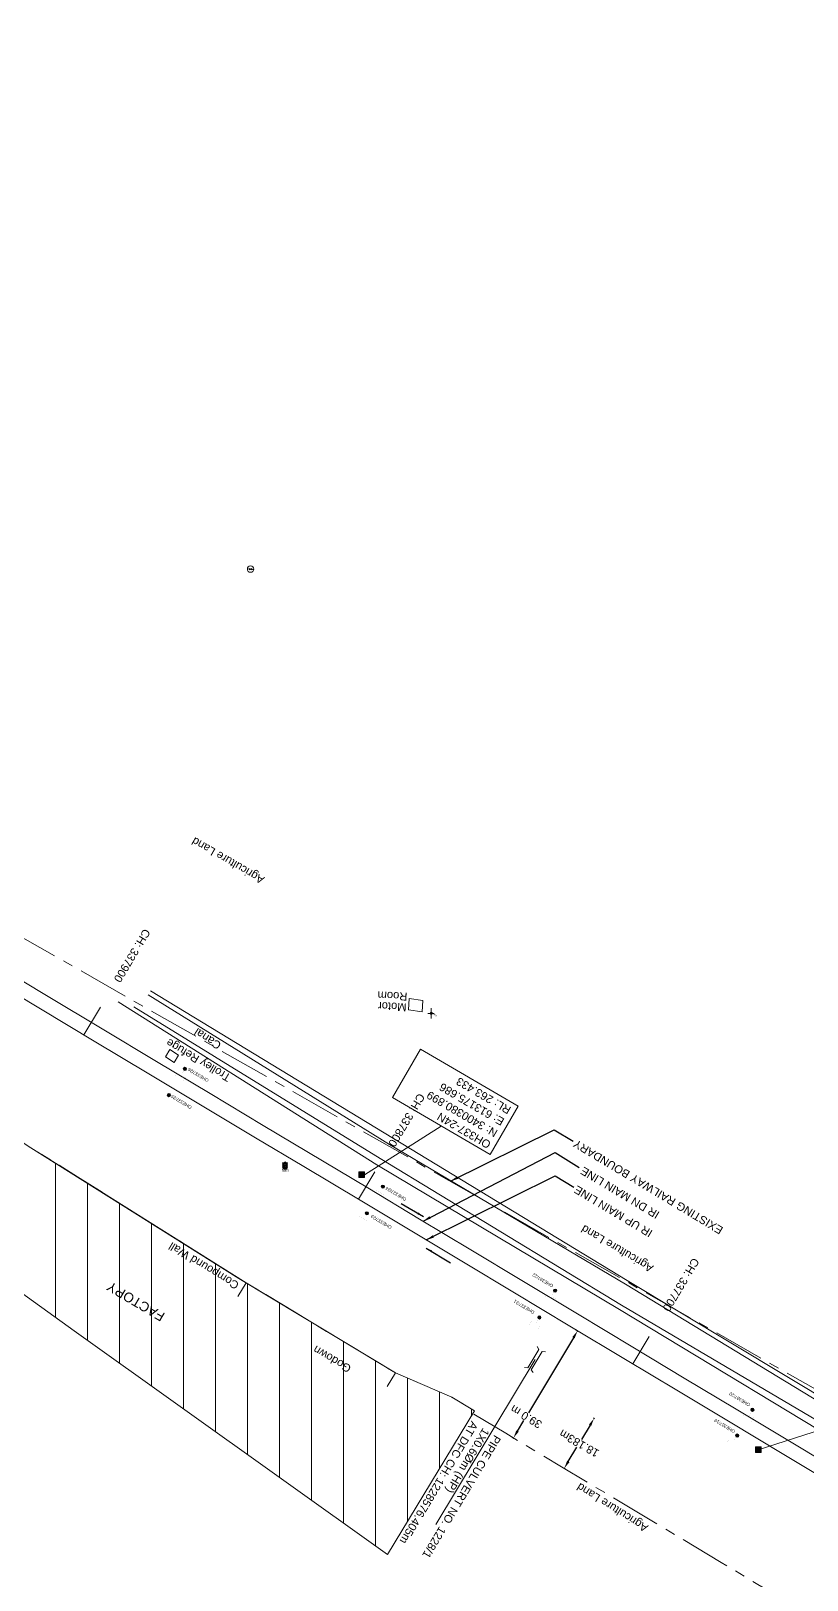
# Model space of a CAD drawing. Header units: metres. Extents: x 610236 to 616721, y 3398253 to 3402120.
# Drawn here: x 613072.3 to 613314.9, y 3400254.3 to 3400738.2 of the extents above; entities that cross this region are included whole.
import ezdxf
from ezdxf.enums import TextEntityAlignment as Align

# ---------------------------------------------------------------- set-up
doc = ezdxf.new("R2010")
doc.units = ezdxf.units.M
doc.header["$MEASUREMENT"] = 0
doc.linetypes.add('CENTER', pattern=[50.8, 31.75, -6.35, 6.35, -6.35])
doc.layers.get('Defpoints').update_dxf_attribs({"lineweight": 0})
for name, color, linetype, lineweight in [('Bench_Mark', 7, 'Continuous', 0), ('Bore', 7, 'Continuous', 0), ('Bounary Dim', 10, 'Continuous', 13), ('CANAL BOTTOM', 5, 'Continuous', 0), ('Canal Center', 5, 'Continuous', 0), ('CANAL TOP', 5, 'Continuous', 0), ('Commercial Building Pucca', 251, 'Continuous', 0), ('Commercial Building Semipucca', 251, 'Continuous', 0), ('Compound Wall', 251, 'Continuous', 0), ('DFCC BOUNDARY', 6, 'CENTER', 0), ('Electric Pole', 251, 'Continuous', 0), ('EXISTING BRIDGE DETAILS', 7, 'Continuous', 0), ('Existing Chainage', 7, 'Continuous', 0), ('Existing IR Track', 143, 'Continuous', 0), ('Existing Railway Boundary', 7, 'CENTER', 0), ('FACTORY', 7, 'Continuous', 0), ('flow direction', 7, 'Continuous', 0), ('GPS', 251, 'Continuous', 0), ('OHE MAST', 8, 'Continuous', 0), ('OHE MAST TEXT', 8, 'Continuous', 0), ('Side Details', 251, 'Continuous', 0), ('Sign Board', 251, 'Continuous', 0), ('Text', 251, 'Continuous', 0), ('Text1', 251, 'Continuous', 0), ('TOPOSTYLEREMARK', 251, 'Continuous', 0), ('Trolley Stand', 7, 'Continuous', 0)]:
    doc.layers.add(name, color=color, linetype=linetype, lineweight=lineweight)
doc.styles.get("Standard").update_dxf_attribs({"font": 'arial.ttf'})
doc.styles.add('street name', font='tahoma.ttf', dxfattribs={"height": 2})
doc.styles.add('Style-Arial', font='arial.ttf')
doc.styles.add('Text', font='arial.ttf', dxfattribs={"height": 2})
doc.dimstyles.new('DIM', dxfattribs={"dimtxt": 2.5, "dimasz": 2.5, "dimexe": 0.18, "dimexo": 0.0625, "dimgap": 0.09, "dimtad": 0, "dimtih": 1, "dimtoh": 1, "dimdec": 3, "dimzin": 0, "dimdsep": 46, "dimtxsty": 'Standard', "dimcen": 0.09, "dimadec": 0, "dimazin": 0, "dimtfac": 1, "dimtdec": 3, "dimtofl": 0, "dimtmove": 0, "dimatfit": 3, "dimfxl": 1, "dimtolj": 1, "dimtzin": 0, "dimarcsym": 0})
doc.dimstyles.new('ISO-25', dxfattribs={"dimtxt": 2.5, "dimasz": 2.5, "dimexe": 1.25, "dimexo": 0.625, "dimtad": 1, "dimtxsty": 'Standard', "dimcen": 2.5, "dimadec": 0, "dimazin": 0, "dimtfac": 1, "dimtmove": 0, "dimatfit": 3, "dimfxl": 1, "dimarcsym": 0})
doc.dimstyles.get("Standard").update_dxf_attribs({"dimtxt": 2.5, "dimasz": 0.18, "dimexe": 0.18, "dimexo": 0.0625, "dimgap": 0.09, "dimtad": 0, "dimtih": 1, "dimtoh": 1, "dimdec": 3, "dimzin": 0, "dimdsep": 46, "dimtxsty": 'Standard', "dimcen": 0.09, "dimadec": 0, "dimazin": 0, "dimtfac": 1, "dimtdec": 3, "dimtofl": 0, "dimtmove": 0, "dimatfit": 3, "dimfxl": 1, "dimtolj": 1, "dimtzin": 0, "dimarcsym": 0})

# ---------------------------------------------------------------- blocks, each defined once
blk = doc.blocks.new('GPS')
at = {"const_width": 0.0279, "flags": 128}
blk.add_lwpolyline([(0.56, -0.56), (-0.56, -0.56), (-0.56, 0.56), (0.56, 0.56), (0.56, -0.56)], close=True, dxfattribs=at)
blk.add_3dface([(0.33, -0.33), (-0.33, -0.33), (-0.33, 0.33), (0.33, 0.33)])
at = {"style": 'street name'}
blk.add_text('GPS', height=0.868, rotation=179.0563, dxfattribs=at).set_placement((1.06, -0.8, -111.29))
blk = doc.blocks.new('BORE')
at = {"ltscale": 0.5}
for q in [(-0.99, 0), (0, 1.64), (0.99, 0), (0, -1.64)]:
    blk.add_line((0, 0), q, dxfattribs=at)
blk.add_circle((0, 0), 0.328, dxfattribs=at)
blk = doc.blocks.new('EP')
at = {"extrusion": (0, 0, -1)}
blk.add_hatch(color=8, dxfattribs=at).paths.add_polyline_path([(-0.31, -0.24), (-0.94, -0.01), (-0.41, -0.1), (-0.43, 0.15), (0.21, -0.05), (0.21, 0.16), (0.93, -0.01), (0.31, 0.07), (0.31, -0.19), (-0.31, 0)])
at = {"color": 8}
for p, q in [((-0.93, -0.01), (-0.21, 0.16)), ((-0.31, 0.07), (-0.93, -0.01)), ((-0.31, -0.19), (-0.31, 0.07)), ((0.31, 0), (-0.31, -0.19)), ((-0.21, 0.16), (-0.21, -0.05)), ((-0.21, -0.05), (0.43, 0.15)), ((0.31, -0.24), (0.31, 0)), ((0.43, 0.15), (0.41, -0.1)), ((0.94, -0.01), (0.31, -0.24)), ((0.41, -0.1), (0.94, -0.01))]:
    blk.add_line(p, q, dxfattribs=at)
blk.add_circle((0, 0), 1, dxfattribs=at)
blk = doc.blocks.new('SIG')
for color, points in [(1, [(-0.22, 0.42, 0.180295), (-0.01, 0.33, -0.00255), (0.01, 0.33, -0.00255), (0.02, 0.33, 0.180295), (0.23, 0.42, -0.002654), (0.25, 0.44, 0.184495), (0.33, 0.65, 1.000001), (-0.32, 0.65, 0.184495), (-0.24, 0.44, -0.002654)]), (2, [(0.23, -0.23, -0.002654), (0.25, -0.21, 0.184495), (0.33, 0.01, 1.000001), (-0.32, 0.01, 0.184495), (-0.24, -0.21, -0.002654), (-0.22, -0.23, 0.180295), (-0.01, -0.32, -0.00255), (0.01, -0.32, -0.00255), (0.02, -0.32, 0.180295)]), (3, [(0.23, -0.88, -0.002654), (0.25, -0.86, 0.184495), (0.33, -0.64, 1.000001), (-0.32, -0.64, 0.184495), (-0.24, -0.86, -0.002654), (-0.22, -0.88, 0.395599)])]:
    blk.add_hatch(color=color).paths.add_polyline_path(points)
for p, q in [((-0.31, 0.98), (-0.32, -0.9)), ((0.33, -0.9), (0.32, 0.98))]:
    blk.add_line(p, q)
at = {"flags": 128}
for points in [[(-0.31, 0.98), (-0.81, 0.98, 0.198758), (-0.42, 0.41, 0.003814), (-0.31, 0.39)], [(-0.31, 0.33), (-0.81, 0.33, 0.198758), (-0.42, -0.23, 0.003727), (-0.32, -0.26)], [(0.32, 0.98), (0.82, 0.98, -0.198758), (0.44, 0.41, -0.003814), (0.32, 0.39)], [(0.32, 0.33), (0.82, 0.33, -0.198758), (0.44, -0.23, -0.003727), (0.33, -0.26)], [(-0.32, -0.32), (-0.81, -0.32, 0.198758), (-0.42, -0.88, 0.003639), (-0.32, -0.9)], [(0.33, -0.32), (0.82, -0.32, -0.198758), (0.44, -0.88, -0.003639), (0.33, -0.9)]]:
    blk.add_lwpolyline(points, format="xyb", dxfattribs=at)
for centre, radius, start, end in [((0.01, 0.91), 0.324, 12.4049, 167.5951), ((0.01, 0.81), 0.357, 27.7578, 152.2422), ((0.01, -0.9), 0.324, 181.4572, 358.5428)]:
    blk.add_arc(centre, radius, start, end)
blk = doc.blocks.new('OHE MAST')
h = blk.add_hatch(color=256)
edge = h.paths.add_edge_path()
edge.add_arc((0, 0), 0.514, 0, 360)
at = {"const_width": 0.01, "flags": 128}
for points in [[(1.5, 3.5), (1.5, 2), (-1.5, 2), (-1.5, 3.5)], [(0, 2), (0, 0)]]:
    blk.add_lwpolyline(points, dxfattribs=at)
blk.add_circle((0, 0), 0.514)
blk = doc.blocks.new('*D336')
at = {"layer": 'Bounary Dim', "color": 0, "lineweight": -2, "transparency": 16777216}
for p, q in [((613248.49, 3400304.65), (613248.17, 3400304.84)), ((613247.04, 3400302.61), (613244.35, 3400298.12)), ((613240.26, 3400291.3), (613242.95, 3400295.78)), ((613239.14, 3400289.05), (613238.82, 3400289.24))]:
    blk.add_line(p, q, dxfattribs=at)
at = {"layer": 'Bounary Dim', "color": 0, "transparency": 16777216}
for points in [[(613246.68, 3400302.82), (613247.39, 3400302.39), (613248.32, 3400304.75)], [(613239.9, 3400291.51), (613240.62, 3400291.08), (613238.98, 3400289.15)]]:
    blk.add_solid(points, dxfattribs=at)
at = {"layer": 'Defpoints', "color": 0, "transparency": 16777216}
for p in [(613248.54, 3400304.62), (613238.98, 3400289.15), (613239.2, 3400289.02)]:
    blk.add_point(p, dxfattribs=at)
at = {"layer": 'Bounary Dim', "color": 0, "transparency": 16777216, "insert": (613243.65, 3400296.95), "char_height": 2.5, "attachment_point": 5, "rotation": 150}
blk.add_mtext('\\A1;18.183m', dxfattribs=at)
blk = doc.blocks.new('*D307')
at = {"layer": 'Defpoints', "color": 0, "linetype": 'ByBlock', "ltscale": 5, "transparency": 16777216}
for p in [(613242.63, 3400332.43), (613243.16, 3400332.11), (613222.58, 3400298.98)]:
    blk.add_point(p, dxfattribs=at)
at = {"layer": 'DFCC BOUNDARY', "color": 0, "linetype": 'ByBlock', "lineweight": -2, "ltscale": 5, "transparency": 16777216}
for p, q in [((613241.88, 3400329.97), (613227.79, 3400306.47)), ((613242.68, 3400332.4), (613243.31, 3400332.02)), ((613224.39, 3400300.81), (613226.39, 3400304.13)), ((613222.63, 3400298.95), (613223.26, 3400298.57))]:
    blk.add_line(p, q, dxfattribs=at)
at = {"layer": 'DFCC BOUNDARY', "color": 0, "linetype": 'ByBlock', "ltscale": 5, "transparency": 16777216}
for points in [[(613241.52, 3400330.18), (613242.23, 3400329.75), (613243.16, 3400332.11)], [(613224.04, 3400301.02), (613224.75, 3400300.59), (613223.11, 3400298.66)]]:
    blk.add_solid(points, dxfattribs=at)
at = {"layer": 'DFCC BOUNDARY', "color": 0, "linetype": 'ByBlock', "ltscale": 5, "transparency": 16777216, "insert": (613227.09, 3400305.3), "char_height": 2.5, "attachment_point": 5, "rotation": 149}
blk.add_mtext('\\A1;39.0 m', dxfattribs=at)
blk = doc.blocks.new('BM')
at = {"extrusion": (0, 0, -1)}
blk.add_hatch(color=256, dxfattribs=at).paths.add_polyline_path([(-0.88, -0.88), (-0.88, 0.88), (0.88, 0.88), (0.88, -0.88)])
for p, q in [((0.88, 0.88), (-0.88, 0.88)), ((-0.88, 0.88), (-0.88, -0.88)), ((0.88, -0.88), (0.88, 0.88)), ((-0.88, -0.88), (0.88, -0.88))]:
    blk.add_line(p, q)

msp = doc.modelspace()

# ---------------------------------------------------------------- hatches: boundary and pattern name
at = {"layer": 'FACTORY'}
h = msp.add_hatch(dxfattribs=at)
h.set_pattern_fill('ANSI31', color=251, scale=80, angle=45)
h.paths.add_polyline_path([(613210.9259, 3400307.1316), (613203.8422, 3400311.378), (613186.2102, 3400318.9888), (613136.8203, 3400348.8357), (613072.2591, 3400389.3221), (613053.2272, 3400401.6611), (612997.0653, 3400403.4921), (612996.8502, 3400395.0217), (613029.2966, 3400372.7843), (613085.8279, 3400332.0683), (613183.7084, 3400262.2219)])

# ---------------------------------------------------------------- linework, layer by layer
at = {"layer": 'CANAL BOTTOM', "flags": 128}
for points in [[(613108.9135, 3400437.1217), (613184.3403, 3400390.298), (613258.0867, 3400346.7018), (613340.1905, 3400296.8592), (613414.9026, 3400251.9744), (613504.9221, 3400199.2439), (613593.4329, 3400145.428), (613669.2655, 3400099.51), (614064.079, 3399862.6195)], [(614062.0412, 3399859.9748), (613667.3524, 3400095.0847), (613591.6531, 3400142.1903), (613502.6005, 3400194.6694), (613412.484, 3400249.2294), (613338.1287, 3400292.2723), (613256.8491, 3400340.1087), (613181.4197, 3400385.9144), (613104.4656, 3400433.3382)]]:
    msp.add_lwpolyline(points, dxfattribs=at)
at = {"layer": 'CANAL TOP', "flags": 128}
for points in [[(614065.4206, 3399863.2334), (613670.1331, 3400101.3349), (613594.4108, 3400146.8474), (613505.8046, 3400200.9723), (613416.2396, 3400253.4617), (613340.9936, 3400298.3677), (613258.6097, 3400347.8215), (613109.6729, 3400438.3421)], [(613099.6067, 3400434.9437), (613180.417, 3400383.9983), (613256.2918, 3400338.7558), (613337.6448, 3400289.6538), (613411.9748, 3400248.2976), (613501.9179, 3400192.947), (613591.059, 3400140.9137), (613666.7817, 3400093.5316), (614059.909, 3399858.5785)]]:
    msp.add_lwpolyline(points, dxfattribs=at)
at = {"layer": 'Commercial Building Pucca'}
msp.add_3dface([(613190.4917, 3400435.9129), (613190.2892, 3400432.3867), (613194.5859, 3400431.7467), (613194.789, 3400435.2838)], dxfattribs=at)
at = {"layer": 'Commercial Building Semipucca', "flags": 128}
for points in [[(612996.8502, 3400395.0217), (612997.0653, 3400403.4921), (613053.2272, 3400401.6611), (613072.2587, 3400389.3251), (613137.3264, 3400348.5159), (613186.2102, 3400318.9888), (613203.8422, 3400311.378), (613210.9259, 3400307.1316), (613183.7084, 3400262.2219), (613085.8279, 3400332.0683), (613029.2966, 3400372.7843), (612996.8502, 3400395.0217)], [(613136.9722, 3400342.8359), (613139.553, 3400347.1167), (613186.2102, 3400318.9888), (613183.6294, 3400314.708)]]:
    msp.add_lwpolyline(points, dxfattribs=at)
at = {"layer": 'Compound Wall', "flags": 128}
msp.add_lwpolyline([(613072.3406, 3400389.2714), (613086.8393, 3400380.2435), (613139.553, 3400347.1167)], dxfattribs=at)
at = {"layer": 'DFCC BOUNDARY', "lineweight": 0, "ltscale": 0.5, "flags": 128}
msp.add_lwpolyline([(614030.472, 3399814.7192), (614024.8946, 3399818.0451), (614015.7799, 3399823.4801), (613999.6668, 3399833.1472), (613984.2678, 3399842.3864), (613970.3399, 3399850.7392), (613956.28, 3399859.171), (613935.3694, 3399871.6997), (613914.0452, 3399884.4761), (613893.0192, 3399897.0501), (613871.8449, 3399909.7128), (613852.9598, 3399921.0218), (613833.556, 3399932.6415), (613813.9647, 3399944.3899), (613794.3788, 3399956.135), (613785.1827, 3399961.7215), (613766.9214, 3399972.6596), (613749.4195, 3399983.1428), (613728.9884, 3399995.4118), (613708.8827, 3400007.4858), (613694.3209, 3400016.4815), (613683.438, 3400022.9821), (613672.6694, 3400029.4145), (613655.9148, 3400039.4557), (613639.4636, 3400049.3149), (613623.1362, 3400059.0655), (613588.5555, 3400079.7543), (613570.3464, 3400090.6659), (613554.0406, 3400100.4359), (613537.9106, 3400110.1005), (613520.0636, 3400120.785), (613502.2625, 3400131.4419), (613494.8716, 3400135.8611), (613466.5822, 3400152.7759), (613449.3813, 3400163.1052), (613431.0466, 3400174.1154), (613415.8091, 3400183.244), (613399.1734, 3400193.2103), (613383.5507, 3400202.5609), (613368.0053, 3400211.8654), (613352.5934, 3400221.0969), (613321.617, 3400239.6514), (613288.0469, 3400259.7596), (613270.2946, 3400270.393), (613254.1066, 3400280.089), (613238.1295, 3400289.6587), (613220.6946, 3400300.1098), (613210.4076, 3400306.2763), (613210.9259, 3400307.1316), (613203.8422, 3400311.378), (613186.2102, 3400318.9888), (613155.1926, 3400337.6881), (613137.3264, 3400348.5159), (613123.1418, 3400357.4299), (613105.704, 3400368.3883), (613086.8393, 3400380.2435), (613072.3406, 3400389.2714), (613055.8254, 3400400.104), (613038.8743, 3400410.2624), (613022.5929, 3400420.0361), (613006.3415, 3400429.7918), (612989.5492, 3400439.8546), (612972.9245, 3400449.817), (612960.1162, 3400457.4755), (612947.4568, 3400465.0449), (612930.7189, 3400475.0753), (612914.1241, 3400485.02), (612904.2199, 3400490.9807), (612894.5247, 3400496.8155), (612876.5152, 3400507.6221), (612858.6874, 3400518.3195), (612842.2705, 3400528.1892), (612840.0277, 3400529.5375), (612788.9609, 3400443.558), (612774.6369, 3400452.1694), (612760.9024, 3400460.3975), (612747.3246, 3400468.5317), (612730.859, 3400478.4049), (612714.551, 3400488.1836), (612696.5594, 3400498.9674), (612678.6559, 3400509.6984), (612663.2769, 3400518.909), (612647.9741, 3400528.074), (612632.2661, 3400537.4849), (612616.4351, 3400546.9699), (612599.414, 3400557.2306), (612582.947, 3400567.1573), (612566.7828, 3400576.8509), (612550.7379, 3400586.4727), (612533.7627, 3400596.6571), (612516.8512, 3400606.8032), (612499.7855, 3400617.0342), (612485.7839, 3400625.4282), (612464.9663, 3400637.9427), (612447.5502, 3400648.4137), (612430.8597, 3400658.4333), (612412.9739, 3400669.1705), (612396.2978, 3400679.2348), (612380.2325, 3400688.9304), (612377.5505, 3400690.4658), (612361.3968, 3400700.2272), (612344.636, 3400710.3555), (612329.5864, 3400719.3595), (612314.2773, 3400728.5188), (612297.3551, 3400738.7155), (612281.0918, 3400748.5151), (612263.7154, 3400758.9452), (612246.5445, 3400769.2519), (612227.2409, 3400780.875), (612208.2413, 3400792.3151), (612191.0673, 3400802.6018), (612174.01, 3400812.8187), (612157.5822, 3400822.6823), (612141.8633, 3400832.1204), (612124.5363, 3400842.4909), (612107.3524, 3400852.7758), (612088.8382, 3400863.9013), (612070.6441, 3400874.8344), (612054.2742, 3400884.6936), (612038.4001, 3400894.2542), (612021.4289, 3400904.3691), (612003.7582, 3400914.901), (611987.1221, 3400924.9648), (611971.1468, 3400934.6289), (611954.7697, 3400944.4222), (611937.9127, 3400954.5025), (611922.6068, 3400963.7236), (611907.8037, 3400972.6418), (611892.7602, 3400981.6468), (611877.6876, 3400990.6692), (611862.1214, 3401000.0476), (611847.6422, 3401008.7711), (611835.6161, 3401015.9539), (611823.7539, 3401023.0384), (611807.2378, 3401032.978), (611790.9759, 3401042.7646), (611774.2607, 3401052.856), (611757.8836, 3401062.7432), (611742.4536, 3401072.0167), (611727.3475, 3401081.0955), (611711.4069, 3401090.6799), (611695.8881, 3401100.0106), (611679.5475, 3401109.8232), (611663.6992, 3401119.3333), (611653.6284, 3401125.3547), (611643.529, 3401131.3933), (611626.9857, 3401141.336), (611611.0368, 3401150.9215), (611594.7626, 3401160.6656), (611578.3725, 3401170.4792), (611511.1674, 3401210.8993), (611555.4923, 3401284.5967), (611555.4923, 3401284.5967), (611549.8857, 3401287.8868), (611540.0137, 3401293.8124), (611524.671, 3401303.0218), (611509.1876, 3401312.2845), (611493.9735, 3401321.386), (611477.4397, 3401331.3464), (611461.2473, 3401341.1011), (611444.6578, 3401351.0735), (611428.129, 3401361.0095), (611411.1671, 3401371.1714), (611394.2008, 3401381.3359), (611377.9093, 3401391.1332), (611361.8998, 3401400.7609), (611345.3726, 3401410.7086), (611329.2809, 3401420.3941), (611314.2811, 3401429.3997), (611265.4291, 3401454.6678), (611276.9146, 3401476.8733), (611278.5099, 3401479.9575)], dxfattribs=at)
at = {"layer": 'EXISTING BRIDGE DETAILS', "color": 10}
for points in [[(613230.4818, 3400327.1831), (613231.089, 3400326.3235), (613227.6052, 3400320.5338), (613226.5613, 3400320.6677)], [(613233.1625, 3400325.5729), (613232.1185, 3400325.7069), (613228.6347, 3400319.9172), (613229.242, 3400319.0575)], [(613198.8956, 3400271.6606), (613229.8612, 3400323.1221)]]:
    msp.add_lwpolyline(points, dxfattribs=at)
at = {"layer": 'Existing Chainage', "linetype": 'Continuous', "lineweight": 13, "flags": 128}
for points in [[(613094.0115, 3400433.1795), (613088.8712, 3400424.6018)], [(613179.7935, 3400381.7829), (613174.6524, 3400373.2056)], [(613265.5504, 3400330.3519), (613260.4119, 3400321.773)]]:
    msp.add_lwpolyline(points, dxfattribs=at)
at = {"layer": 'Existing IR Track', "flags": 128}
for points in [[(613328.2647, 3400286.292), (613310.4296, 3400297.0041), (613292.7101, 3400307.6468), (613276.507, 3400317.3691), (613260.4466, 3400327.006), (613243.12, 3400337.4051), (613225.7684, 3400347.8197), (613209.8471, 3400357.4149), (613193.7998, 3400367.0422), (613177.5616, 3400376.7499), (613144.8815, 3400396.3073), (613128.3249, 3400406.2256), (613111.5372, 3400416.2783), (613094.5523, 3400426.4491), (613077.724, 3400436.5295), (613060.8265, 3400446.6514)], [(613341.6575, 3400273.1085), (613308.0874, 3400293.2167), (613290.3351, 3400303.8501), (613274.1464, 3400313.5466), (613258.1693, 3400323.1162), (613240.7461, 3400333.5603), (613223.4062, 3400343.9548), (613207.4591, 3400353.5493), (613175.1784, 3400372.8902), (613157.5925, 3400383.4306), (613142.5008, 3400392.4506), (613125.8578, 3400402.3977), (613109.1572, 3400412.4252), (613092.1312, 3400422.6479), (613075.3588, 3400432.6992), (613058.4077, 3400442.8575)]]:
    msp.add_lwpolyline(points, dxfattribs=at)
at = {"layer": 'Existing Railway Boundary', "ltscale": 0.5, "flags": 128}
msp.add_lwpolyline([(610348.171, 3402084.315), (610412.243, 3402047.407), (610816.4467, 3401806.0872), (610824.2343, 3401812.7137), (610961.1072, 3401721.668), (611001.8155, 3401693.5189), (611045.0981, 3401670.4754), (611172.8748, 3401594.2137), (611349.6069, 3401487.2448), (611525.6631, 3401378.4058), (611706.9713, 3401269.4918), (611862.7799, 3401176.1735), (611885.0197, 3401162.1783), (612031.1961, 3401075.6032), (612070.3216, 3401050.9396), (612243.7727, 3400946.4383), (612421.3412, 3400839.8744), (612607.2871, 3400728.8405), (612953.7211, 3400520.993), (613470.9913, 3400226.4951), (614012.4958, 3399887.3788), (614055.8113, 3399861.1262), (614186.33, 3399782.2122), (614439.2886, 3399631.6413), (615179.9123, 3399187.498), (615599.3011, 3398933.023), (615641.8291, 3398908.118), (615684.1749, 3398882.805), (615727.8421, 3398857.148), (615771.2115, 3398833.042), (615810.7222, 3398819.967), (615849.5142, 3398796.835), (615894.7969, 3398769.958), (615937.4983, 3398743.942), (615981.9902, 3398717.098), (616022.8552, 3398694.4624)], dxfattribs=at)
at = {"layer": 'TOPOSTYLEREMARK'}
for p, q in [((613176.5662, 3400380.899), (613200.544, 3400396.0714)), ((613299.606, 3400294.967), (613344.0775, 3400309.2997))]:
    msp.add_line(p, q, dxfattribs=at)
at = {"layer": 'TOPOSTYLEREMARK', "linetype": 'Continuous'}
msp.add_3dface([(613224.6308, 3400402.2851), (613215.8163, 3400387.167), (613185.2717, 3400404.9758), (613194.0861, 3400420.0938)], dxfattribs=at)
at = {"layer": 'Trolley Stand'}
msp.add_3dface([(613118.4144, 3400418.2564), (613117.124, 3400415.9402), (613114.4008, 3400417.7341), (613115.6913, 3400420.0505)], dxfattribs=at)

# ---------------------------------------------------------------- block references
at = {"layer": 'Bench_Mark'}
for p in [(613175.686, 3400380.899), (613175.686, 3400380.899), (613175.686, 3400380.899), (613299.606, 3400294.967), (613299.606, 3400294.967), (613299.606, 3400294.967)]:
    msp.add_blockref('BM', p, dxfattribs=at)
at = {"layer": 'Bore', "xscale": 0.9997078270984131, "yscale": 0.9997078270984131, "zscale": 0.9997078270984131}
msp.add_blockref('BORE', (613197.3985, 3400431.3018), dxfattribs=at)
at = {"layer": 'Electric Pole', "xscale": 0.9997078270984131, "yscale": 0.9997078270984131, "zscale": 0.9997078270984131}
msp.add_blockref('EP', (613140.9626, 3400570.0914), dxfattribs=at)
at = {"layer": 'GPS'}
msp.add_blockref('GPS', (613151.865, 3400383.463), dxfattribs=at)
at = {"layer": 'OHE MAST', "color": 2, "rotation": 149.0208306544455}
for p in [(613120.421, 3400413.9346), (613115.4518, 3400405.7719), (613182.3185, 3400377.1556), (613177.3379, 3400368.8233), (613236.1398, 3400344.6667), (613231.2077, 3400336.3017), (613297.7962, 3400307.4583), (613293.0384, 3400299.4028)]:
    msp.add_blockref('OHE MAST', p, dxfattribs=at)
at = {"layer": 'Sign Board', "xscale": 0.9997078270984131, "yscale": 0.9997078270984131, "zscale": 0.9997078270984131}
msp.add_blockref('SIG', (613151.719, 3400383.6298), dxfattribs=at)

# ---------------------------------------------------------------- texts
at = {"layer": 'Bore'}
msp.add_text('BORE', height=0.49985, rotation=326.272744, dxfattribs=at).set_placement((613197.3985, 3400431.3018))
at = {"layer": 'Canal Center', "style": 'Text'}
msp.add_text('Canal', height=2.5, rotation=147.203088, dxfattribs=at).set_placement((613132.04, 3400421.9289))
at = {"layer": 'EXISTING BRIDGE DETAILS', "color": 10, "insert": (613219.3276, 3400298.5218), "char_height": 2.5, "width": 47.844189, "attachment_point": 1, "rotation": 239}
msp.add_mtext('\\A1;PIPE CULVERT NO. 1228/1\\P1X0.6%%Cm (HP)\\PAT DFC CH: 1228576.405m', dxfattribs=at)
at = {"layer": 'Existing Chainage', "lineweight": 0, "char_height": 2.5, "attachment_point": 6, "line_spacing_factor": 0.6, "style": 'Style-Arial'}
for s, insert, rotation in [('CH: 337900', (613099.1518, 3400441.3405), 239.067133), ('CH: 337800', (613184.9346, 3400389.9434), 239.062186), ('CH: 337700', (613270.6888, 3400338.514), 239.079724)]:
    msp.add_mtext(s, dxfattribs=dict(at, insert=insert, rotation=rotation))
at = {"layer": 'Existing IR Track', "color": 7, "lineweight": 0}
for s, p in [('IR DN MAIN LINE', (613244.4282, 3400382.4274)), ('IR UP MAIN LINE', (613242.4351, 3400376.5448))]:
    msp.add_text(s, height=2.5, rotation=149, dxfattribs=at).set_placement(p, align=Align.MIDDLE_RIGHT)
at = {"layer": 'Existing Railway Boundary', "linetype": 'Continuous', "ltscale": 5}
msp.add_text('EXISTING RAILWAY BOUNDARY', height=2.5, rotation=149, dxfattribs=at).set_placement((613288.8899, 3400364.2707))
at = {"layer": 'OHE MAST TEXT'}
for s, p in [('OHE337/26', (613127.9927, 3400410.5976)), ('OHE337/25', (613122.6941, 3400402.2233)), ('OHE337/24', (613189.7918, 3400373.4731)), ('OHE337/23', (613185.1938, 3400364.6791)), ('OHE337/22', (613235.6768, 3400346.4545)), ('OHE337/21', (613229.8266, 3400338.1609)), ('OHE337/20', (613297.2015, 3400309.2848)), ('OHE337/19', (613292.5247, 3400300.9641))]:
    msp.add_text(s, height=1, rotation=149, dxfattribs=at).set_placement(p)
at = {"layer": 'Side Details'}
for rotation, p in [(149.914504, (613145.5224, 3400473.7234)), (149.247543, (613267.1048, 3400352.3579)), (147.772472, (613265.4439, 3400271.194))]:
    msp.add_text('Agriculture Land', height=2.5, rotation=rotation, dxfattribs=at).set_placement(p)
at = {"layer": 'Text', "style": 'Text'}
for s, p in [('Room', (613190.0152, 3400437.7672)), ('Motor', (613189.7606, 3400434.4458))]:
    msp.add_text(s, height=2.5, rotation=177.476355, dxfattribs=at).set_placement(p)
at = {"layer": 'Text'}
for s, height, rotation, p in [('Compound Wall', 2.5, 148.692957, (613137.5916, 3400347.0273)), ('FACTORY', 3, 149.503312, (613114.4687, 3400337.4744)), ('Godown', 2.5, 149.503312, (613172.667, 3400321.0249))]:
    msp.add_text(s, height=height, rotation=rotation, dxfattribs=at).set_placement(p)
at = {"layer": 'Text1', "style": 'Text'}
msp.add_text('Trolley Refuge', height=2.5, rotation=149.338328, dxfattribs=at).set_placement((613135.0435, 3400411.928))
at = {"layer": 'TOPOSTYLEREMARK', "insert": (613192.5127, 3400402.0285), "char_height": 2.5, "width": 52.206317, "attachment_point": 2, "rotation": 149.756028}
msp.add_mtext('\\pxql;OH337-24N\\PN: 3400380.899\\PE: 613175.686\\PRL: 263.433', dxfattribs=at)

# ---------------------------------------------------------------- dimensions: what is measured, and where the dimension line sits
at = {"layer": 'Bounary Dim'}
dim = msp.add_aligned_dim(p1=(613248.5396, 3400304.6183), p2=(613239.1965, 3400289.0196), distance=-0.256, dimstyle='Standard', override={"dimtxt": 2.5, "dimasz": 2.5, "dimdsep": 0, "dimpost": 'm', "dimtmove": 2}, dxfattribs=at)
dim.commit()
dim.dimension.update_dxf_attribs({"geometry": '*D336', "text_midpoint": (613243.6484, 3400296.9505), "text_rotation": 150})
at = {"layer": 'DFCC BOUNDARY', "linetype": 'ByBlock', "ltscale": 5}
dim = msp.add_linear_dim(base=(613243.1606, 3400332.113), p1=(613222.5781, 3400298.9807), p2=(613242.6295, 3400332.4313), angle=59.060012, dimstyle='DIM', override={"dimtad": 3, "dimdec": 1, "dimpost": ' m'}, dxfattribs=at)
dim.commit()
dim.dimension.update_dxf_attribs({"geometry": '*D307', "text_midpoint": (613227.0884, 3400305.3007), "dimtype": 129, "text_rotation": 149})

# ---------------------------------------------------------------- leaders
at = {"layer": 'Existing IR Track', "color": 7, "lineweight": 0}
for points in [[(613194.8912, 3400366.4128), (613236.1577, 3400387.8593), (613243.6485, 3400383.1781)], [(613195.8582, 3400360.4994), (613236.1071, 3400380.5795), (613242.0253, 3400377.0145)]]:
    msp.add_leader(points, dimstyle='ISO-25', override={"dimtxt": 0.5, "dimtad": 0}, dxfattribs=at)
at = {"layer": 'Existing Railway Boundary', "linetype": 'Continuous', "ltscale": 5}
msp.add_leader([(613203.3942, 3400378.8463), (613235.8597, 3400394.9396), (613241.7779, 3400391.3746)], dimstyle='ISO-25', override={"dimtxt": 0.5, "dimtad": 0}, dxfattribs=at)
at = {"layer": 'flow direction', "lineweight": 0}
for points in [[(613195.0347, 3400367.7708), (613188.0321, 3400371.8148)], [(613195.8674, 3400357.9404), (613203.4825, 3400353.3118)]]:
    msp.add_leader(points, dimstyle='ISO-25', override={"dimtxt": 0.5, "dimasz": 2, "dimtad": 0}, dxfattribs=at)

doc.saveas('drawing.dxf')
